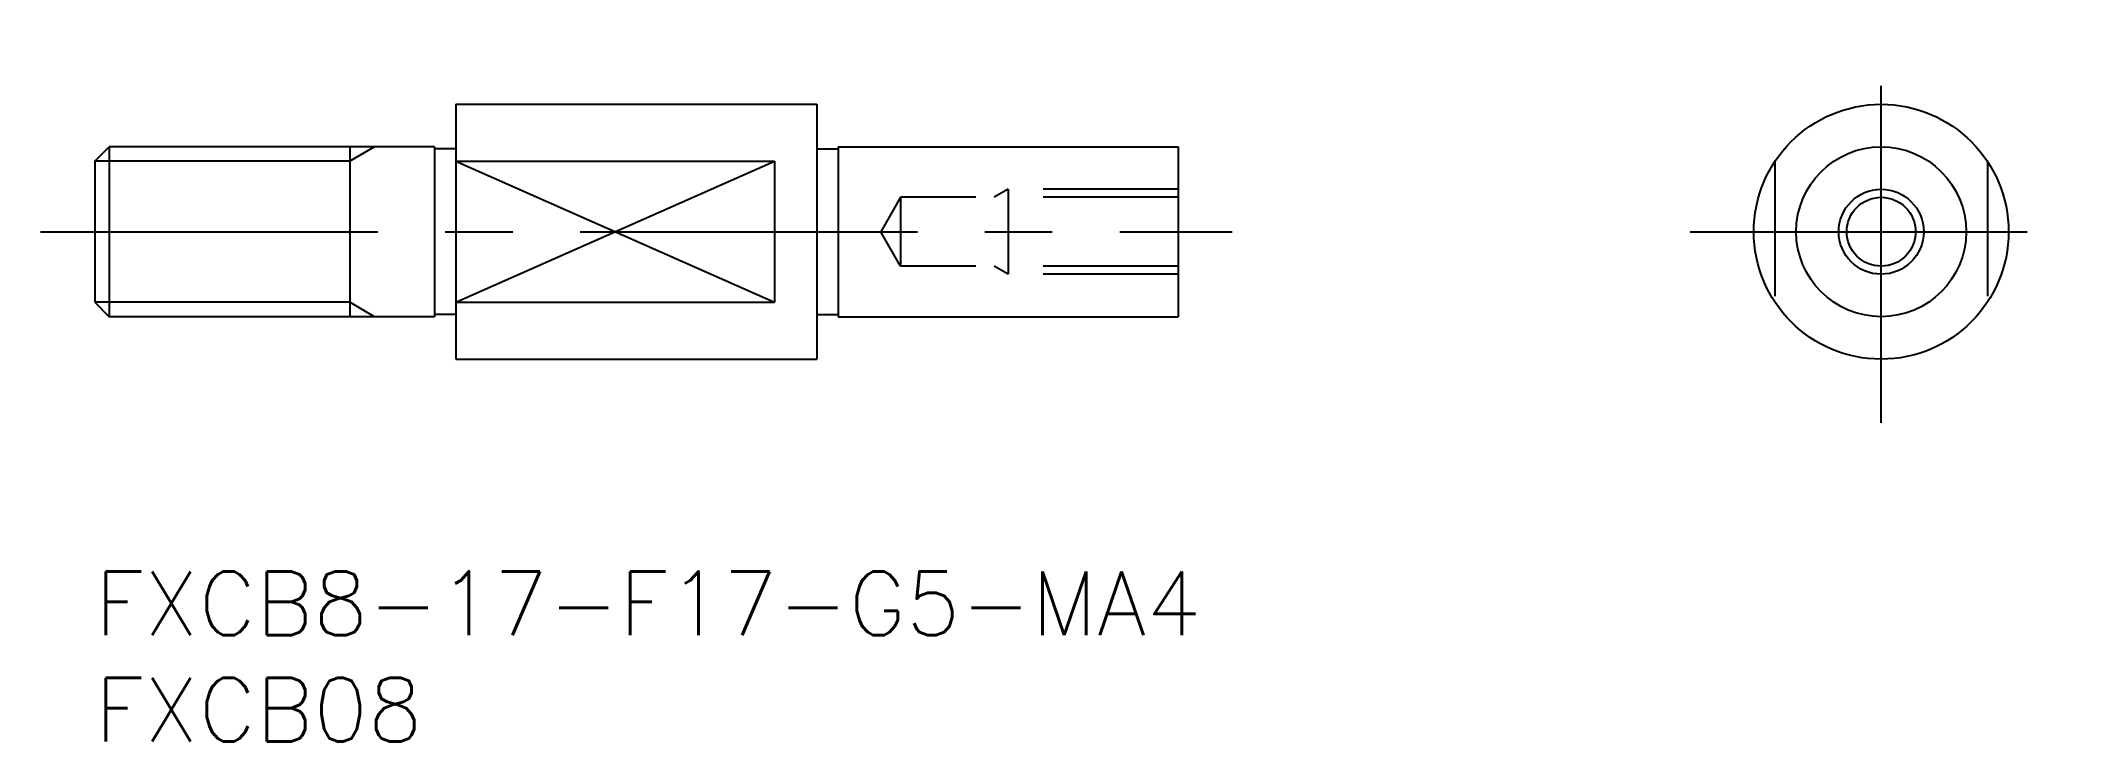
# Model space of a CAD drawing. Extents: x -2.5 to 93.1, y -8 to 25.
import ezdxf

# ---------------------------------------------------------------- set-up
doc = ezdxf.new("R2010")
doc.units = 0
doc.header["$LTSCALE"] = 0.5
doc.linetypes.add('CENTER', pattern=[50.8, 31.75, -6.35, 6.35, -6.35])
doc.linetypes.add('DASHED', pattern=[19.05, 12.7, -6.35])
for name, color, linetype in [('MSM_CENTER', 1, 'CENTER'), ('MSM_CONTINUOUS', 7, 'CONTINUOUS'), ('MSM_DASHED', 4, 'DASHED'), ('MSM_NARROW', 5, 'CONTINUOUS'), ('MSM_PART_NUMBER', 7, 'CONTINUOUS')]:
    doc.layers.add(name, color=color, linetype=linetype)
doc.styles.get("Standard").update_dxf_attribs({"font": 'txt.shx', "height": 3, "bigfont": 'bigfont.shx'})

# ---------------------------------------------------------------- blocks, each defined once
blk = doc.blocks.new('*U3')
at = {"layer": 'MSM_PART_NUMBER'}
blk.add_text('FXCB8-17-F17-G5-MA4', height=3, dxfattribs=at).set_placement((0, -3))
blk = doc.blocks.new('*U4')
at = {"layer": 'MSM_PART_NUMBER'}
blk.add_text('FXCB08', height=3, dxfattribs=at).set_placement((0, -8))

msp = doc.modelspace()

# ---------------------------------------------------------------- linework, layer by layer
at = {"layer": 'MSM_CENTER'}
for p, q in [((84.101, 7), (84.101, 25)), ((-2.55, 16), (53.55, 16)), ((75.101, 16), (93.101, 16))]:
    msp.add_line(p, q, dxfattribs=at)
at = {"layer": 'MSM_CONTINUOUS'}
for p, q in [((17, 22), (17, 10)), ((17, 22), (34, 22)), ((34, 22), (34, 10)), ((0, 19.324), (0.677, 20)), ((0, 19.324), (0, 12.677)), ((0.677, 20), (0.677, 12)), ((16, 20), (0.677, 20)), ((12, 20), (12, 12)), ((16, 20), (16, 12)), ((17, 19.9), (16, 19.9)), ((17, 19.317), (32, 19.317)), ((32, 19.317), (32, 12.683)), ((34, 19.9), (35, 19.9)), ((35, 20), (51, 20)), ((35, 20), (35, 12)), ((51, 20), (51, 12)), ((0, 12.677), (0.677, 12)), ((17, 12.683), (32, 12.683)), ((16, 12), (0.677, 12)), ((17, 12.1), (16, 12.1)), ((34, 12.1), (35, 12.1)), ((35, 12), (51, 12)), ((17, 10), (34, 10))]:
    msp.add_line(p, q, dxfattribs=at)
for radius in [6, 4, 1.621]:
    msp.add_circle((84.101, 16), radius, dxfattribs=at)
at = {"layer": 'MSM_DASHED'}
for p, q in [((79.101, 19.317), (79.101, 12.683)), ((89.101, 19.317), (89.101, 12.683)), ((37.936, 17.621), (37, 16)), ((51, 17.621), (37.936, 17.621)), ((37.936, 17.621), (37.936, 14.379)), ((43, 18), (42.344, 17.621)), ((51, 18), (43, 18)), ((43, 18), (43, 14)), ((37.936, 14.379), (37, 16)), ((51, 14.379), (37.936, 14.379)), ((43, 14), (42.344, 14.379)), ((51, 14), (43, 14))]:
    msp.add_line(p, q, dxfattribs=at)
at = {"layer": 'MSM_NARROW'}
for p, q in [((12, 19.324), (0, 19.324)), ((13.172, 20), (12, 19.324)), ((17, 19.317), (32, 12.683)), ((17, 12.683), (32, 19.317)), ((12, 12.677), (0, 12.677)), ((13.172, 12), (12, 12.677))]:
    msp.add_line(p, q, dxfattribs=at)
msp.add_circle((84.101, 16), 2, dxfattribs=at)

# ---------------------------------------------------------------- block references
at = {"layer": 'MSM_CONTINUOUS'}
for name in ['*U3', '*U4']:
    msp.add_blockref(name, (0, 0), dxfattribs=at)

doc.saveas('drawing.dxf')
